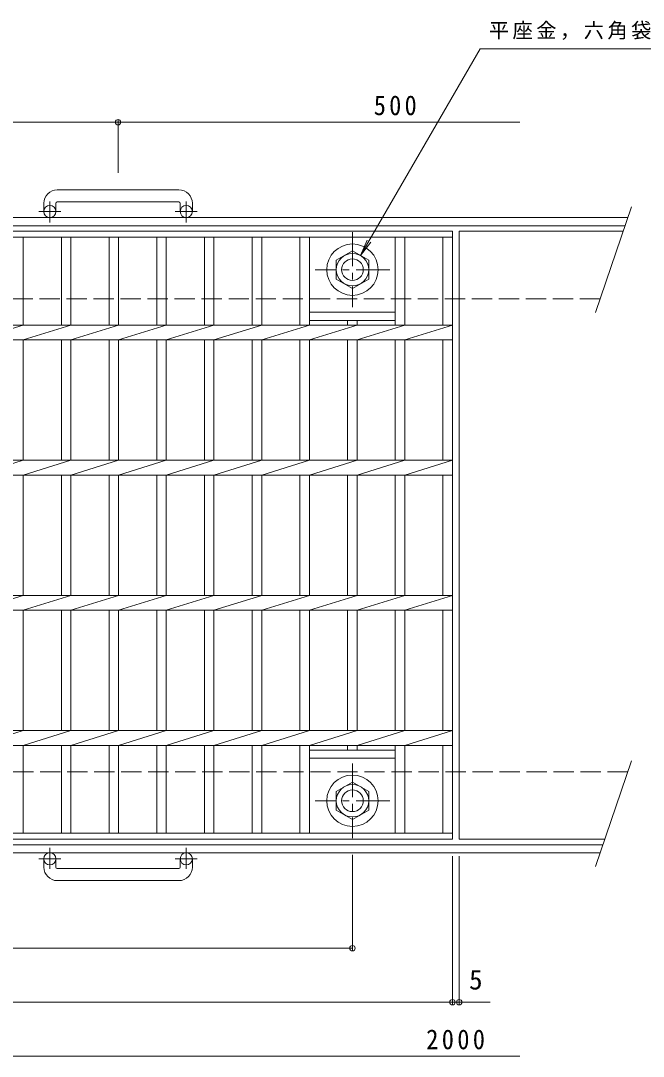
# Model space of a CAD drawing. Units: millimetres, scale not verified. Extents: x -929 to 904, y -686 to 655.
# Drawn here: x -183 to 278, y -186 to 580 of the extents above; entities that cross this region are included whole.
import ezdxf
from ezdxf.enums import TextEntityAlignment as Align

# ---------------------------------------------------------------- set-up
doc = ezdxf.new("R2010")
doc.units = ezdxf.units.MM
doc.header["$LTSCALE"] = 5
doc.header["$PDMODE"] = 32
doc.header["$PDSIZE"] = 4
doc.linetypes.add('CHAIN1', pattern=[8, 5, -1, 1, -1])
doc.linetypes.add('DASHED3', pattern=[4, 3, -1])
for name, color, linetype, lineweight in [('0-1_躯体', 2, 'Continuous', 9), ('0-2_仕上', 3, 'Continuous', 9), ('0-4_その他', 7, 'Continuous', 9), ('0-5_寸法', 7, 'Continuous', 9)]:
    doc.layers.add(name, color=color, linetype=linetype, lineweight=lineweight)
doc.styles.add('ＭＳ ゴシック', font='')
doc.styles.get('ＭＳ ゴシック').set_extended_font_data('MS Gothic')

msp = doc.modelspace()

# ---------------------------------------------------------------- linework, layer by layer
at = {"layer": '0-1_躯体'}
for p, q in [((-65.846, 455.239), (-155.846, 455.239)), ((-165.846, 445.24), (-165.846, 439.14)), ((-156.846, 445.24), (-156.846, 439.14)), ((-155.846, 446.239), (-65.846, 446.239)), ((-64.846, 445.24), (-64.846, 439.14)), ((-55.846, 445.24), (-55.846, 439.14)), ((269.194, 442.593), (242.591, 364.556)), ((266.483, 434.64), (-860.846, 434.64)), ((264.437, 428.639), (-860.846, 428.639)), ((269.194, 32.593), (242.591, -45.445)), ((248.074, -29.361), (-860.846, -29.361)), ((246.028, -35.361), (-860.846, -35.361)), ((-165.846, -45.961), (-165.846, -39.861)), ((-156.846, -45.961), (-156.846, -39.861)), ((-64.846, -45.961), (-64.846, -39.861)), ((-55.846, -45.961), (-55.846, -39.861)), ((-155.846, -46.961), (-65.846, -46.961)), ((-65.846, -55.961), (-155.846, -55.961))]:
    msp.add_line(p, q, dxfattribs=at)
at = {"layer": '0-1_躯体', "linetype": 'CHAIN1'}
for p, q in [((-161.346, 431.032), (-161.346, 446.629)), ((-60.346, 431.032), (-60.346, 446.629)), ((-153.183, 439.14), (-169.59, 439.14)), ((-52.183, 439.14), (-68.59, 439.14)), ((62.655, 423.776), (62.655, 368.502)), ((90.291, 396.139), (35.018, 396.139)), ((62.655, 30.776), (62.655, -24.498)), ((90.291, 3.139), (35.018, 3.139)), ((-161.346, -31.754), (-161.346, -47.351)), ((-60.346, -31.754), (-60.346, -47.351)), ((-153.183, -39.861), (-169.59, -39.861)), ((-52.183, -39.861), (-68.59, -39.861))]:
    msp.add_line(p, q, dxfattribs=at)
at = {"layer": '0-1_躯体', "linetype": 'DASHED3'}
for p, q in [((246.028, 374.639), (-860.846, 374.639)), ((266.483, 24.639), (-860.846, 24.639))]:
    msp.add_line(p, q, dxfattribs=at)
at = {"layer": '0-1_躯体'}
for points in [[(74.655, 403.067), (74.655, 389.211), (62.655, 382.282), (50.655, 389.211), (50.655, 403.067), (62.655, 409.996)], [(74.655, -3.789), (74.655, 10.068), (62.655, 16.996), (50.655, 10.068), (50.655, -3.789), (62.655, -10.717)]]:
    msp.add_lwpolyline(points, close=True, dxfattribs=at)
for centre, radius in [((-161.346, 439.14), 4.5), ((-60.346, 439.14), 4.5), ((62.655, 396.139), 19), ((62.655, 396.139), 12), ((62.655, 396.139), 8), ((62.655, 3.139), 19), ((62.655, 3.139), 12), ((62.655, 3.139), 8), ((-161.346, -39.861), 4.5), ((-60.346, -39.861), 4.5)]:
    msp.add_circle(centre, radius, dxfattribs=at)
for centre, radius, start, end in [((-155.846, 445.24), 10, 90, 180), ((-65.846, 445.24), 10, 0, 90), ((-155.846, 445.24), 1, 90, 180), ((-65.846, 445.24), 1, 0, 90), ((-155.846, -45.961), 10, 180, 270), ((-155.846, -45.961), 1, 180, 270), ((-65.846, -45.961), 10, 270, 0), ((-65.846, -45.961), 1, 270, 0)]:
    msp.add_arc(centre, radius, start, end, dxfattribs=at)
at = {"layer": '0-2_仕上'}
for p, q in [((-858.346, 424.64), (136.655, 424.64)), ((136.655, 424.64), (136.655, -25.361)), ((141.655, 424.64), (263.074, 424.64)), ((141.655, 424.64), (141.655, -25.361)), ((-858.346, 420.14), (136.655, 420.14)), ((-181.045, 420.14), (-181.045, 355.139)), ((-152.746, 420.14), (-152.746, 355.139)), ((-145.746, 420.14), (-145.746, 355.139)), ((-117.446, 420.14), (-117.446, 355.139)), ((-110.446, 420.14), (-110.446, 355.139)), ((-82.146, 420.14), (-82.146, 355.139)), ((-75.145, 420.14), (-75.145, 355.139)), ((-46.846, 420.14), (-46.846, 355.139)), ((-39.846, 420.14), (-39.846, 355.139)), ((-11.546, 420.14), (-11.546, 355.139)), ((-4.545, 420.14), (-4.545, 355.139)), ((23.755, 420.14), (23.755, 355.139)), ((30.755, 420.14), (30.755, 355.139)), ((94.354, 420.14), (94.354, 355.139)), ((101.355, 420.14), (101.355, 355.139)), ((129.654, 420.14), (129.654, 355.139)), ((30.755, 364.64), (94.354, 364.64)), ((-858.346, 355.139), (136.655, 355.139)), ((-216.346, 344.14), (-181.046, 355.139)), ((-181.046, 344.14), (-145.746, 355.139)), ((-145.746, 344.14), (-110.446, 355.139)), ((-110.446, 344.14), (-75.146, 355.139)), ((-75.146, 344.14), (-39.846, 355.139)), ((-39.846, 344.14), (-4.546, 355.139)), ((-4.546, 344.14), (30.754, 355.139)), ((30.755, 358.639), (94.354, 358.639)), ((30.755, 344.14), (66.054, 355.139)), ((59.054, 358.639), (59.054, 355.139)), ((66.054, 358.639), (66.054, 355.139)), ((66.054, 344.14), (101.355, 355.139)), ((101.354, 344.14), (136.654, 355.139)), ((-858.346, 344.14), (136.655, 344.14)), ((-181.045, 344.14), (-181.045, 255.14)), ((-152.746, 344.14), (-152.746, 255.14)), ((-145.746, 344.14), (-145.746, 255.14)), ((-117.446, 344.14), (-117.446, 255.14)), ((-110.446, 344.14), (-110.446, 255.14)), ((-82.146, 344.14), (-82.146, 255.14)), ((-75.145, 344.14), (-75.145, 255.14)), ((-46.846, 344.14), (-46.846, 255.14)), ((-39.846, 344.14), (-39.846, 255.14)), ((-11.546, 344.14), (-11.546, 255.14)), ((-4.545, 344.14), (-4.545, 255.14)), ((23.755, 344.14), (23.755, 255.14)), ((30.755, 344.14), (30.755, 255.14)), ((59.054, 344.14), (59.054, 255.14)), ((66.054, 344.14), (66.054, 255.14)), ((94.354, 344.14), (94.354, 255.14)), ((101.355, 344.14), (101.355, 255.14)), ((129.654, 344.14), (129.654, 255.14)), ((-858.346, 255.14), (136.655, 255.14)), ((-216.346, 244.139), (-181.046, 255.14)), ((-181.046, 244.139), (-145.746, 255.14)), ((-145.746, 244.139), (-110.446, 255.14)), ((-110.446, 244.139), (-75.146, 255.14)), ((-75.146, 244.139), (-39.846, 255.14)), ((-39.846, 244.139), (-4.546, 255.14)), ((-4.546, 244.139), (30.754, 255.14)), ((30.754, 244.139), (66.054, 255.14)), ((66.054, 244.139), (101.354, 255.14)), ((101.354, 244.139), (136.654, 255.14)), ((-858.346, 244.139), (136.655, 244.139)), ((-181.045, 244.139), (-181.045, 155.139)), ((-152.746, 244.139), (-152.746, 155.139)), ((-145.746, 244.139), (-145.746, 155.139)), ((-117.446, 244.139), (-117.446, 155.139)), ((-110.446, 244.139), (-110.446, 155.139)), ((-82.146, 244.139), (-82.146, 155.139)), ((-75.145, 244.139), (-75.145, 155.139)), ((-46.846, 244.139), (-46.846, 155.139)), ((-39.846, 244.139), (-39.846, 155.139)), ((-11.546, 244.139), (-11.546, 155.139)), ((-4.545, 244.139), (-4.545, 155.139)), ((23.755, 244.139), (23.755, 155.14)), ((30.755, 244.139), (30.755, 155.14)), ((59.054, 244.139), (59.054, 155.14)), ((66.054, 244.139), (66.054, 155.14)), ((94.354, 244.139), (94.354, 155.14)), ((101.355, 244.139), (101.355, 155.14)), ((129.654, 244.139), (129.654, 155.14)), ((-858.346, 155.14), (136.655, 155.14)), ((-216.346, 144.139), (-181.046, 155.14)), ((-181.046, 144.139), (-145.746, 155.14)), ((-145.746, 144.139), (-110.446, 155.14)), ((-110.446, 144.139), (-75.146, 155.14)), ((-75.146, 144.139), (-39.846, 155.14)), ((-39.846, 144.139), (-4.546, 155.14)), ((-4.546, 144.139), (30.754, 155.14)), ((30.754, 144.139), (66.054, 155.14)), ((66.054, 144.139), (101.354, 155.14)), ((101.354, 144.139), (136.654, 155.14)), ((-858.346, 144.139), (136.655, 144.139)), ((-181.045, 144.139), (-181.045, 55.139)), ((-152.746, 144.139), (-152.746, 55.139)), ((-145.746, 144.139), (-145.746, 55.139)), ((-117.446, 144.139), (-117.446, 55.139)), ((-110.446, 144.139), (-110.446, 55.139)), ((-82.146, 144.139), (-82.146, 55.139)), ((-75.145, 144.139), (-75.145, 55.139)), ((-46.846, 144.139), (-46.846, 55.139)), ((-39.846, 144.139), (-39.846, 55.139)), ((-11.546, 144.139), (-11.546, 55.139)), ((-4.545, 144.139), (-4.545, 55.139)), ((23.755, 144.139), (23.755, 55.14)), ((30.755, 144.139), (30.755, 55.14)), ((59.054, 144.139), (59.054, 55.14)), ((66.054, 144.139), (66.054, 55.14)), ((94.354, 144.139), (94.354, 55.14)), ((101.355, 144.139), (101.355, 55.14)), ((129.654, 144.139), (129.654, 55.14)), ((-858.346, 55.14), (136.655, 55.14)), ((-216.346, 44.14), (-181.046, 55.14)), ((-181.046, 44.14), (-145.746, 55.14)), ((-145.746, 44.14), (-110.446, 55.14)), ((-110.446, 44.14), (-75.146, 55.14)), ((-75.146, 44.14), (-39.846, 55.14)), ((-39.846, 44.14), (-4.546, 55.14)), ((-4.546, 44.14), (30.754, 55.14)), ((30.755, 44.139), (66.054, 55.14)), ((66.054, 44.139), (101.355, 55.14)), ((101.354, 44.14), (136.654, 55.14)), ((-858.346, 44.139), (136.655, 44.139)), ((-181.045, 44.139), (-181.045, -20.861)), ((-152.746, 44.139), (-152.746, -20.861)), ((-145.746, 44.139), (-145.746, -20.861)), ((-117.446, 44.139), (-117.446, -20.861)), ((-110.446, 44.139), (-110.446, -20.861)), ((-82.146, 44.139), (-82.146, -20.861)), ((-75.145, 44.139), (-75.145, -20.861)), ((-46.846, 44.139), (-46.846, -20.861)), ((-39.846, 44.139), (-39.846, -20.861)), ((-11.546, 44.139), (-11.546, -20.861)), ((-4.545, 44.139), (-4.545, -20.861)), ((23.755, 44.139), (23.755, -20.861)), ((30.755, 44.139), (30.755, -20.861)), ((94.354, 40.639), (30.755, 40.639)), ((59.054, 44.139), (59.054, 40.639)), ((66.054, 44.139), (66.054, 40.639)), ((94.354, 44.139), (94.354, -20.861)), ((101.355, 44.139), (101.355, -20.861)), ((129.654, 44.139), (129.654, -20.861)), ((94.354, 34.64), (30.755, 34.64)), ((136.655, -20.861), (-858.346, -20.861)), ((136.655, -25.361), (-858.346, -25.361)), ((141.655, -25.361), (249.438, -25.361))]:
    msp.add_line(p, q, dxfattribs=at)
at = {"layer": '0-4_その他'}
for p, q in [((-110.846, 467.739), (-110.846, 506.739)), ((-860.846, 505.239), (186.654, 505.239)), ((62.655, -36.998), (62.655, -107.461)), ((136.655, -37.861), (136.655, -147.461)), ((141.655, -37.861), (141.655, -147.461)), ((-860.846, -105.961), (62.655, -105.961)), ((-901.922, -145.961), (164.525, -145.961)), ((-860.846, -185.961), (186.654, -185.961))]:
    msp.add_line(p, q, dxfattribs=at)
for p in [(-110.846, 505.239), (62.655, -105.961), (136.655, -145.961), (141.655, -145.961)]:
    msp.add_point(p, dxfattribs=at)
at = {"layer": '0-5_寸法'}
for p, q in [((68.655, 406.531), (157.064, 559.66)), ((157.064, 559.66), (357.294, 559.66)), ((68.655, 406.531), (73.438, 418.08)), ((68.655, 406.531), (76.264, 416.448))]:
    msp.add_line(p, q, dxfattribs=at)

# ---------------------------------------------------------------- texts
at = {"layer": '0-4_その他', "color": 2, "style": 'ＭＳ ゴシック'}
msp.add_text('5', height=14.66, dxfattribs=at).set_placement((148.975, -140.961), align=Align.BOTTOM_LEFT)
at = {"layer": '0-4_その他', "color": 2, "char_height": 14.66, "attachment_point": 7, "style": 'ＭＳ ゴシック'}
for s, insert in [('\\T1.27;\\W0.9;500', (78.432, 510.239)), ('\\T1.28;\\W0.9;2000', (117.28, -180.961))]:
    msp.add_mtext(s, dxfattribs=dict(at, insert=insert))
at = {"layer": '0-5_寸法', "insert": (163.576, 566.113), "char_height": 11, "attachment_point": 7, "style": 'ＭＳ ゴシック'}
msp.add_mtext('\\T1.17;平座金，六角袋Ｕナット', dxfattribs=at)

doc.saveas('drawing.dxf')
